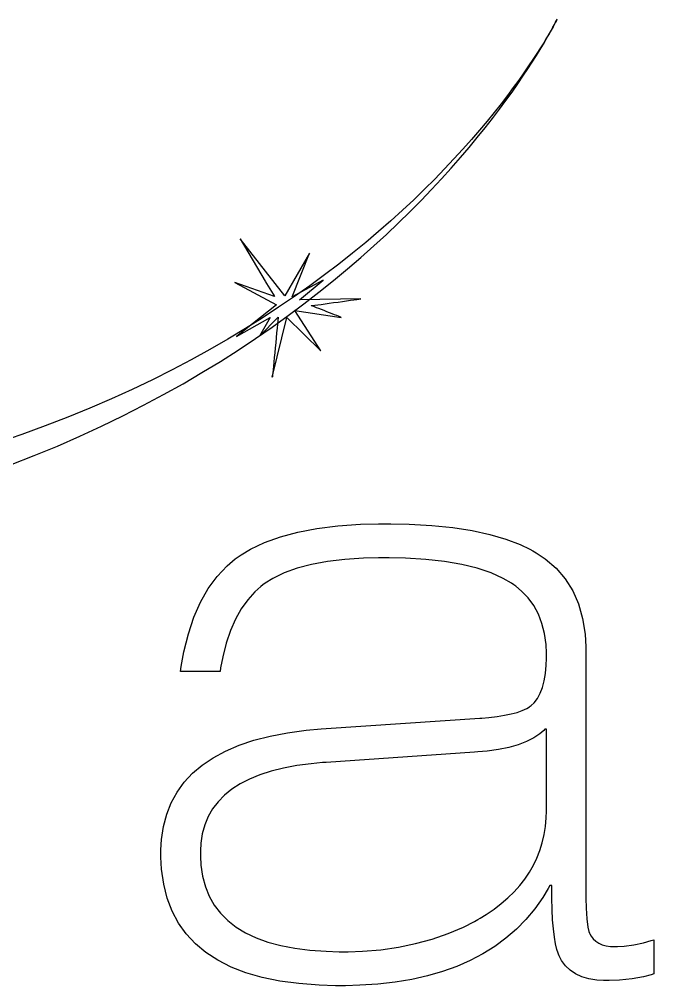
# Model space of a CAD drawing. Extents: x 0 to 4927, y 0 to 1434.
# Drawn here: x 1840 to 2411, y 485 to 1356 of the extents above; entities that cross this region are included whole.
import ezdxf

# ---------------------------------------------------------------- set-up
doc = ezdxf.new("R2010")
doc.units = 0
doc.layers.get('0').update_dxf_attribs({"linetype": 'CONTINUOUS'})

msp = doc.modelspace()

# ---------------------------------------------------------------- linework, layer by layer
at = {"color": 0}
for p, q in [((2320.59, 1349.03), (2321.94, 1351.57)), ((2322.01, 1351.84), (2320.7, 1349.45)), ((2321.94, 1351.57), (2322.98, 1353.58)), ((2323.02, 1353.74), (2322.01, 1351.84)), ((2322.98, 1353.58), (2323.72, 1355.04)), ((2323.74, 1355.11), (2323.02, 1353.74)), ((2323.72, 1355.04), (2324.16, 1355.92)), ((2324.16, 1355.94), (2323.74, 1355.11)), ((2324.3, 1356.22), (2324.16, 1355.94)), ((2324.16, 1355.92), (2324.3, 1356.22)), ((2324.3, 1356.22), (2324.3, 1356.22)), ((2324.3, 1356.22), (2324.3, 1356.22)), ((2314.61, 1338.36), (2316.93, 1342.4)), ((2317.15, 1343.22), (2314.91, 1339.42)), ((2316.93, 1342.4), (2318.92, 1345.96)), ((2319.08, 1346.57), (2317.15, 1343.22)), ((2318.92, 1345.96), (2320.59, 1349.03)), ((2320.7, 1349.45), (2319.08, 1346.57)), ((2308.99, 1328.89), (2311.97, 1333.85)), ((2312.34, 1335.18), (2309.44, 1330.52)), ((2311.97, 1333.85), (2314.61, 1338.36)), ((2314.91, 1339.42), (2312.34, 1335.18)), ((2306.21, 1325.45), (2302.64, 1320)), ((2305.67, 1323.5), (2308.99, 1328.89)), ((2309.44, 1330.52), (2306.21, 1325.45)), ((2297.98, 1311.5), (2302, 1317.7)), ((2302.64, 1320), (2298.73, 1314.18)), ((2302, 1317.7), (2305.67, 1323.5)), ((2294.47, 1308), (2289.86, 1301.49)), ((2293.6, 1304.93), (2297.98, 1311.5)), ((2298.73, 1314.18), (2294.47, 1308)), ((2283.75, 1290.71), (2288.86, 1297.99)), ((2289.86, 1301.49), (2284.88, 1294.66)), ((2288.86, 1297.99), (2293.6, 1304.93)), ((2278.27, 1283.1), (2283.75, 1290.71)), ((2284.88, 1294.66), (2279.54, 1287.52)), ((2273.83, 1280.09), (2267.74, 1272.4)), ((2272.4, 1275.19), (2278.27, 1283.1)), ((2279.54, 1287.52), (2273.83, 1280.09)), ((2267.74, 1272.4), (2261.27, 1264.44)), ((2266.16, 1266.98), (2272.4, 1275.19)), ((2261.27, 1264.44), (2254.42, 1256.26)), ((2259.53, 1258.5), (2266.16, 1266.98)), ((2254.42, 1256.26), (2247.17, 1247.85)), ((2252.5, 1249.76), (2259.53, 1258.5)), ((2247.17, 1247.85), (2239.52, 1239.23)), ((2245.07, 1240.78), (2252.5, 1249.76)), ((2239.52, 1239.23), (2231.47, 1230.43)), ((2237.24, 1231.59), (2245.07, 1240.78)), ((2231.47, 1230.43), (2223.02, 1221.45)), ((2228.99, 1222.18), (2237.24, 1231.59)), ((2223.02, 1221.45), (2214.15, 1212.32)), ((2220.33, 1212.6), (2228.99, 1222.18)), ((2214.15, 1212.32), (2204.85, 1203.05)), ((2211.25, 1202.84), (2220.33, 1212.6)), ((2204.85, 1203.05), (2195.14, 1193.66)), ((2201.75, 1192.93), (2211.25, 1202.84)), ((2195.14, 1193.66), (2184.99, 1184.17)), ((2191.81, 1182.88), (2201.75, 1192.93)), ((2184.99, 1184.17), (2174.41, 1174.58)), ((2181.43, 1172.72), (2191.81, 1182.88)), ((2174.41, 1174.58), (2163.39, 1164.93)), ((2170.62, 1162.46), (2181.43, 1172.72)), ((2078.97, 1107.04), (2038.84, 1158.32)), ((2038.84, 1158.32), (2061.28, 1120.25)), ((2163.39, 1164.93), (2151.92, 1155.22)), ((2159.35, 1152.12), (2170.62, 1162.46)), ((2151.92, 1155.22), (2140.01, 1145.46)), ((2147.64, 1141.71), (2159.35, 1152.12)), ((2101.15, 1145.43), (2078.97, 1107.04)), ((2085.68, 1106.3), (2101.15, 1145.43)), ((2140.01, 1145.46), (2127.63, 1135.69)), ((2135.46, 1131.25), (2147.64, 1141.71)), ((2127.63, 1135.69), (2114.79, 1125.91)), ((2114.79, 1125.91), (2101.49, 1116.14)), ((2122.83, 1120.76), (2135.46, 1131.25)), ((2069.75, 1106.54), (2033.86, 1119.01)), ((2033.86, 1119.01), (2071.5, 1099.07)), ((2061.28, 1120.25), (2061.28, 1120.25)), ((2061.28, 1120.25), (2061.61, 1119.67)), ((2061.61, 1119.67), (2062.57, 1118.12)), ((2062.57, 1118.12), (2063.94, 1115.92)), ((2063.94, 1115.92), (2065.52, 1113.4)), ((2113.62, 1121.25), (2085.68, 1106.3)), ((2101.49, 1116.14), (2087.71, 1106.4)), ((2092.18, 1103.31), (2113.62, 1121.25)), ((2109.72, 1110.27), (2122.83, 1120.76)), ((2065.52, 1113.4), (2067.1, 1110.88)), ((2067.1, 1110.88), (2068.47, 1108.68)), ((2068.47, 1108.68), (2069.43, 1107.13)), ((2069.43, 1107.13), (2069.75, 1106.54)), ((2069.75, 1106.54), (2069.75, 1106.54)), ((2087.71, 1106.4), (2073.45, 1096.7)), ((2096.14, 1099.77), (2109.72, 1110.27)), ((2071.5, 1099.07), (2035.35, 1070.41)), ((2082.08, 1089.3), (2096.14, 1099.77)), ((2147.52, 1104.3), (2092.18, 1103.31)), ((2102.82, 1098.21), (2103.15, 1098.25)), ((2102.96, 1098.17), (2102.82, 1098.21)), ((2103.36, 1098.02), (2102.96, 1098.17)), ((2103.15, 1098.25), (2104.13, 1098.37)), ((2104.38, 1097.64), (2103.36, 1098.02)), ((2104.13, 1098.37), (2106.14, 1098.64)), ((2105.83, 1097.09), (2104.38, 1097.64)), ((2106.14, 1098.64), (2108.75, 1098.98)), ((2108.75, 1098.98), (2111.85, 1099.4)), ((2111.85, 1099.4), (2115.34, 1099.88)), ((2115.34, 1099.88), (2119.1, 1100.39)), ((2119.1, 1100.39), (2123.02, 1100.92)), ((2123.02, 1100.92), (2126.99, 1101.47)), ((2126.99, 1101.47), (2130.9, 1102.01)), ((2130.9, 1102.01), (2134.65, 1102.53)), ((2134.65, 1102.53), (2138.13, 1103.01)), ((2138.13, 1103.01), (2141.22, 1103.43)), ((2141.22, 1103.43), (2143.81, 1103.79)), ((2143.81, 1103.79), (2145.8, 1104.06)), ((2145.8, 1104.06), (2147.07, 1104.24)), ((2147.07, 1104.24), (2147.52, 1104.3)), ((2147.52, 1104.3), (2147.52, 1104.3)), ((2073.45, 1096.7), (2058.71, 1087.07)), ((2067.54, 1078.87), (2082.08, 1089.3)), ((2111.55, 1057.63), (2088.1, 1093.73)), ((2088.1, 1093.73), (2129.82, 1087.68)), ((2107.63, 1096.39), (2105.83, 1097.09)), ((2109.7, 1095.59), (2107.63, 1096.39)), ((2111.98, 1094.7), (2109.7, 1095.59)), ((2114.38, 1093.76), (2111.98, 1094.7)), ((2116.84, 1092.79), (2114.38, 1093.76)), ((2119.29, 1091.83), (2116.84, 1092.79)), ((2121.64, 1090.9), (2119.29, 1091.83)), ((2123.84, 1090.04), (2121.64, 1090.9)), ((2125.8, 1089.27), (2123.84, 1090.04)), ((2127.44, 1088.62), (2125.8, 1089.27)), ((2128.71, 1088.12), (2127.44, 1088.62)), ((2035.35, 1070.41), (2065.76, 1087.6)), ((2058.71, 1087.07), (2043.48, 1077.51)), ((2056.08, 1070.62), (2072.99, 1087.85)), ((2065.76, 1087.6), (2056.08, 1070.62)), ((2067.76, 1033.77), (2080.72, 1087.6)), ((2072.43, 1081.67), (2072.07, 1077.87)), ((2072.74, 1085.03), (2072.43, 1081.67)), ((2072.93, 1087.15), (2072.74, 1085.03)), ((2072.99, 1087.85), (2072.93, 1087.15)), ((2080.72, 1087.6), (2111.55, 1057.63)), ((2129.53, 1087.79), (2128.71, 1088.12)), ((2129.82, 1087.68), (2129.53, 1087.79)), ((2129.82, 1087.68), (2129.82, 1087.68)), ((2043.48, 1077.51), (2027.75, 1068.05)), ((2052.5, 1068.49), (2067.54, 1078.87)), ((2071.68, 1073.74), (2071.26, 1069.36)), ((2072.07, 1077.87), (2071.68, 1073.74)), ((2027.75, 1068.05), (2011.53, 1058.69)), ((2036.98, 1058.19), (2052.5, 1068.49)), ((2070.82, 1064.84), (2070.37, 1060.28)), ((2071.26, 1069.36), (2070.82, 1064.84)), ((2011.53, 1058.69), (1994.8, 1049.46)), ((2020.95, 1047.98), (2036.98, 1058.19)), ((2069.93, 1055.78), (2069.51, 1051.43)), ((2070.37, 1060.28), (2069.93, 1055.78)), ((1994.8, 1049.46), (1977.56, 1040.38)), ((2004.41, 1037.88), (2020.95, 1047.98)), ((2069.1, 1047.34), (2068.73, 1043.6)), ((2069.51, 1051.43), (2069.1, 1047.34)), ((1977.56, 1040.38), (1959.8, 1031.45)), ((1987.37, 1027.91), (2004.41, 1037.88)), ((2068.14, 1037.61), (2067.93, 1035.54)), ((2068.41, 1040.33), (2068.14, 1037.61)), ((2068.73, 1043.6), (2068.41, 1040.33)), ((1959.8, 1031.45), (1941.52, 1022.7)), ((1969.81, 1018.08), (1987.37, 1027.91)), ((2067.8, 1034.22), (2067.76, 1033.77)), ((2067.76, 1033.77), (2067.76, 1033.77)), ((2067.93, 1035.54), (2067.8, 1034.22)), ((1941.52, 1022.7), (1922.72, 1014.15)), ((1922.72, 1014.15), (1903.38, 1005.8)), ((1951.73, 1008.42), (1969.81, 1018.08)), ((1903.38, 1005.8), (1883.51, 997.68)), ((1933.12, 998.926), (1951.73, 1008.42)), ((1883.51, 997.68), (1863.09, 989.803)), ((1913.97, 989.633), (1933.12, 998.926)), ((1863.09, 989.803), (1842.12, 982.186)), ((1894.3, 980.553), (1913.97, 989.633)), ((1842.12, 982.186), (1820.6, 974.845)), ((1874.08, 971.705), (1894.3, 980.553)), ((1853.3, 963.108), (1874.08, 971.705)), ((1831.98, 954.775), (1853.3, 963.108)), ((2090.76, 894.235), (2108.02, 897.498)), ((2108.02, 897.498), (2126.8, 899.827)), ((2126.8, 899.827), (2147.1, 901.224)), ((2147.1, 901.224), (2163.47, 901.689)), ((2163.47, 901.689), (2168.93, 901.689)), ((2168.93, 901.689), (2174.43, 901.689)), ((2174.43, 901.689), (2190.95, 901.308)), ((2190.95, 901.308), (2211.45, 900.162)), ((2211.45, 900.162), (2230.42, 898.25)), ((2230.42, 898.25), (2247.89, 895.572)), ((2060.79, 884.911), (2075.01, 890.041)), ((2075.01, 890.041), (2090.76, 894.235)), ((2247.89, 895.572), (2263.82, 892.133)), ((2263.82, 892.133), (2278.25, 887.924)), ((2048.09, 878.847), (2060.79, 884.911)), ((2278.25, 887.924), (2291.15, 882.953)), ((2291.15, 882.953), (2299.77, 878.801)), ((2034.3, 869.989), (2036.9, 871.851)), ((2036.9, 871.851), (2039.58, 873.767)), ((2039.58, 873.767), (2048.09, 878.847)), ((2163.59, 871.086), (2149.9, 870.705)), ((2168.16, 871.086), (2163.59, 871.086)), ((2173.09, 871.086), (2168.16, 871.086)), ((2187.9, 870.705), (2173.09, 871.086)), ((2299.77, 878.801), (2302.53, 877.214)), ((2302.53, 877.214), (2305.44, 875.584)), ((2305.44, 875.584), (2313.74, 869.943)), ((2018.03, 854.209), (2026.97, 863.713)), ((2026.97, 863.713), (2034.3, 869.989)), ((2103.1, 864.965), (2090.16, 861.522)), ((2117.37, 867.643), (2103.1, 864.965)), ((2132.97, 869.555), (2117.37, 867.643)), ((2149.9, 870.705), (2132.97, 869.555)), ((2206.19, 869.555), (2187.9, 870.705)), ((2223.03, 867.643), (2206.19, 869.555)), ((2238.42, 864.965), (2223.03, 867.643)), ((2252.37, 861.522), (2238.42, 864.965)), ((2313.74, 869.943), (2323.47, 861.522)), ((2010.07, 843.34), (2018.03, 854.209)), ((2078.54, 857.313), (2068.25, 852.343)), ((2090.16, 861.522), (2078.54, 857.313)), ((2264.87, 857.313), (2252.37, 861.522)), ((2275.92, 852.343), (2264.87, 857.313)), ((2323.47, 861.522), (2331.69, 851.958)), ((2057.4, 845.167), (2052.1, 840.37)), ((2059.29, 846.61), (2057.4, 845.167)), ((2061.43, 848.184), (2059.29, 846.61)), ((2068.25, 852.343), (2061.43, 848.184)), ((2283.23, 848.191), (2275.92, 852.343)), ((2285.53, 846.61), (2283.23, 848.191)), ((2287.33, 845.344), (2285.53, 846.61)), ((2292.41, 841.086), (2287.33, 845.344)), ((2331.69, 851.958), (2338.42, 841.244)), ((2003.11, 831.113), (2010.07, 843.34)), ((2052.1, 840.37), (2045.58, 833.124)), ((2298.37, 834.842), (2292.41, 841.086)), ((2338.42, 841.244), (2343.65, 829.388)), ((1997.14, 817.517), (2003.11, 831.113)), ((2045.58, 833.124), (2039.74, 824.876)), ((2303.41, 827.885), (2298.37, 834.842)), ((2307.54, 820.208), (2303.41, 827.885)), ((2343.65, 829.388), (2347.39, 816.381)), ((2039.74, 824.876), (2034.58, 815.619)), ((2310.75, 811.812), (2307.54, 820.208)), ((1992.15, 802.559), (1997.14, 817.517)), ((2034.58, 815.619), (2030.08, 805.36)), ((2313.04, 802.703), (2310.75, 811.812)), ((2347.39, 816.381), (2349.64, 802.227)), ((1988.16, 786.239), (1992.15, 802.559)), ((2030.08, 805.36), (2026.27, 794.096)), ((2314.41, 792.875), (2313.04, 802.703)), ((2349.64, 802.227), (2350.39, 790.751)), ((2026.27, 794.096), (2023.13, 781.826)), ((2314.87, 784.966), (2314.41, 792.875)), ((1985.76, 772.996), (1988.16, 786.239)), ((2314.87, 782.327), (2314.87, 784.966)), ((2350.39, 790.751), (2350.39, 786.927)), ((2350.39, 786.927), (2350.39, 567.327)), ((2023.13, 781.826), (2021.19, 771.888)), ((2314.64, 774.259), (2314.87, 780.309)), ((2314.87, 780.309), (2314.87, 782.327)), ((1985.16, 768.555), (1985.76, 772.996)), ((2020.67, 768.555), (1985.16, 768.555)), ((2021.19, 771.888), (2020.67, 768.555)), ((2312.81, 760.197), (2313.96, 766.882)), ((2313.96, 766.882), (2314.64, 774.259)), ((2311.21, 754.211), (2312.81, 760.197)), ((2306.63, 744.312), (2309.15, 748.915)), ((2309.15, 748.915), (2311.21, 754.211)), ((2301.14, 737.909), (2303.65, 740.403)), ((2303.65, 740.403), (2306.63, 744.312)), ((2283.02, 730.299), (2288.37, 731.732)), ((2288.37, 731.732), (2293.01, 733.358)), ((2293.01, 733.358), (2296.96, 735.175)), ((2296.96, 735.175), (2299.44, 736.625)), ((2299.44, 736.625), (2300.21, 737.186)), ((2300.21, 737.186), (2301.14, 737.909)), ((2116.43, 717.296), (2254.65, 726.482)), ((2254.65, 726.482), (2256.68, 726.62)), ((2256.68, 726.62), (2262.79, 727.149)), ((2262.79, 727.149), (2270.23, 728.01)), ((2270.23, 728.01), (2276.98, 729.061)), ((2276.98, 729.061), (2283.02, 730.299)), ((2081.5, 713.363), (2098.38, 715.691)), ((2098.38, 715.691), (2111.91, 716.993)), ((2111.91, 716.993), (2116.43, 717.296)), ((2312.29, 715.402), (2308.8, 712.354)), ((2313.33, 716.53), (2312.29, 715.402)), ((2314.87, 716.53), (2313.33, 716.53)), ((2314.87, 644.606), (2314.87, 716.53)), ((2037.84, 702.035), (2051.23, 706.533)), ((2051.23, 706.533), (2065.78, 710.307)), ((2065.78, 710.307), (2081.5, 713.363)), ((2296.83, 705.365), (2289.4, 702.557)), ((2303.29, 708.632), (2296.83, 705.365)), ((2308.8, 712.354), (2303.29, 708.632)), ((2014.55, 690.869), (2025.61, 696.814)), ((2025.61, 696.814), (2037.84, 702.035)), ((2261.31, 696.856), (2252.84, 696.048)), ((2271.63, 698.302), (2261.31, 696.856)), ((2281, 700.2), (2271.63, 698.302)), ((2289.4, 702.557), (2281, 700.2)), ((2004.66, 684.198), (2014.55, 690.869)), ((2250.02, 695.865), (2116.43, 686.689)), ((2252.84, 696.048), (2250.02, 695.865)), ((1995.93, 676.808), (2004.66, 684.198)), ((2077.85, 681.478), (2066.77, 678.699)), ((2089.82, 683.733), (2077.85, 681.478)), ((2102.68, 685.472), (2089.82, 683.733)), ((2112.99, 686.46), (2102.68, 685.472)), ((2116.43, 686.689), (2112.99, 686.46)), ((1988.36, 668.694), (1995.93, 676.808)), ((2047.26, 671.583), (2038.83, 667.247)), ((2056.57, 675.4), (2047.26, 671.583)), ((2066.77, 678.699), (2056.57, 675.4)), ((1981.96, 659.857), (1988.36, 668.694)), ((2031.29, 662.39), (2024.64, 657.01)), ((2038.83, 667.247), (2031.29, 662.39)), ((1976.72, 650.296), (1981.96, 659.857)), ((2024.64, 657.01), (2018.88, 651.115)), ((1972.64, 640.009), (1976.72, 650.296)), ((2014, 644.698), (2010.01, 637.759)), ((2018.88, 651.115), (2014, 644.698)), ((2314.87, 642.627), (2314.87, 644.606)), ((1969.73, 629.003), (1972.64, 640.009)), ((2010.01, 637.759), (2006.91, 630.305)), ((2313.91, 628.989), (2314.63, 636.686)), ((2314.63, 636.686), (2314.87, 642.627)), ((1967.98, 617.269), (1969.73, 629.003)), ((2006.91, 630.305), (2004.69, 622.328)), ((2312.7, 621.524), (2313.91, 628.989)), ((2004.69, 622.328), (2003.36, 613.83)), ((2311.01, 614.285), (2312.7, 621.524)), ((1967.4, 607.928), (1967.98, 617.269)), ((2003.36, 613.83), (2002.92, 607.067)), ((2308.84, 607.272), (2311.01, 614.285)), ((1967.4, 604.813), (1967.4, 607.928)), ((1967.4, 601.2), (1967.4, 604.813)), ((1968.03, 590.359), (1967.4, 601.2)), ((2002.92, 607.067), (2002.92, 604.813)), ((2002.92, 604.813), (2002.92, 602.128)), ((2002.92, 602.128), (2003.42, 594.064)), ((2306.18, 600.484), (2308.84, 607.272)), ((2003.42, 594.064), (2004.93, 584.009)), ((2299.43, 587.597), (2303.05, 593.926)), ((2303.05, 593.926), (2306.18, 600.484)), ((1969.94, 576.838), (1968.03, 590.359)), ((2004.93, 584.009), (2007.45, 574.65)), ((2295.32, 581.494), (2299.43, 587.597)), ((1973.1, 564.25), (1969.94, 576.838)), ((2285.67, 569.969), (2290.74, 575.617)), ((2290.74, 575.617), (2295.32, 581.494)), ((2317.96, 575.737), (2316.43, 572.95)), ((2319.5, 575.737), (2317.96, 575.737)), ((2319.5, 572.901), (2319.5, 575.737)), ((2007.45, 574.65), (2010.97, 565.983)), ((2280.12, 564.547), (2285.67, 569.969)), ((2316.43, 572.95), (2311.43, 564.804)), ((2319.6, 564.392), (2319.5, 572.901)), ((2350.39, 567.327), (2350.39, 564.349)), ((1977.53, 552.595), (1973.1, 564.25)), ((2010.97, 565.983), (2015.51, 558.006)), ((2015.51, 558.006), (2021.05, 550.728)), ((2267.57, 554.383), (2274.09, 559.35)), ((2274.09, 559.35), (2280.12, 564.547)), ((2311.43, 564.804), (2304.21, 554.577)), ((2319.89, 554.076), (2319.6, 564.392)), ((2350.39, 564.349), (2350.58, 555.413)), ((1983.24, 541.87), (1977.53, 552.595)), ((2021.05, 550.728), (2027.6, 544.139)), ((2255, 546.213), (2260.58, 549.645)), ((2260.58, 549.645), (2267.57, 554.383)), ((2304.21, 554.577), (2296.28, 545.056)), ((2320.37, 544.784), (2319.89, 554.076)), ((2350.58, 555.413), (2351.16, 545.705)), ((1990.2, 532.077), (1983.24, 541.87)), ((2027.6, 544.139), (2035.15, 538.244)), ((2239.89, 538.314), (2249.86, 543.31)), ((2249.86, 543.31), (2253.1, 545.13)), ((2253.1, 545.13), (2255, 546.213)), ((2296.28, 545.056), (2287.65, 536.236)), ((2321.04, 536.522), (2320.37, 544.784)), ((2351.16, 545.705), (2352.13, 538.194)), ((1998.44, 523.219), (1990.2, 532.077)), ((2035.15, 538.244), (2043.72, 533.044)), ((2043.72, 533.044), (2053.29, 528.539)), ((2211.8, 527.41), (2226.12, 532.409)), ((2226.12, 532.409), (2239.89, 538.314)), ((2287.65, 536.236), (2278.33, 528.126)), ((2321.91, 529.29), (2321.04, 536.522)), ((2352.13, 538.194), (2353.01, 534.166)), ((2353.01, 534.166), (2353.49, 532.888)), ((2353.49, 532.888), (2353.81, 532.148)), ((2353.81, 532.148), (2355.02, 530.02)), ((2007.94, 515.295), (1998.44, 523.219)), ((2053.29, 528.539), (2063.87, 524.725)), ((2063.87, 524.725), (2075.46, 521.603)), ((2181.5, 520.143), (2196.93, 523.321)), ((2196.93, 523.321), (2211.8, 527.41)), ((2278.33, 528.126), (2268.3, 520.718)), ((2322.98, 523.085), (2321.91, 529.29)), ((2324.23, 517.91), (2322.98, 523.085)), ((2355.02, 530.02), (2356.95, 527.537)), ((2356.95, 527.537), (2359.27, 525.434)), ((2359.27, 525.434), (2361.97, 523.713)), ((2361.97, 523.713), (2365.06, 522.376)), ((2393.44, 522.182), (2402.27, 524.09)), ((2402.27, 524.09), (2409.13, 526.027)), ((2409.13, 526.027), (2411.39, 526.771)), ((2411.39, 526.771), (2411.39, 496.168)), ((2018.7, 508.3), (2007.94, 515.295)), ((2075.46, 521.603), (2088.05, 519.176)), ((2088.05, 519.176), (2101.65, 517.444)), ((2101.65, 517.444), (2116.26, 516.403)), ((2116.26, 516.403), (2127.97, 516.057)), ((2127.97, 516.057), (2131.87, 516.057)), ((2131.87, 516.057), (2136.15, 516.057)), ((2136.15, 516.057), (2148.97, 516.513)), ((2148.97, 516.513), (2165.51, 517.871)), ((2165.51, 517.871), (2181.5, 520.143)), ((2257.58, 514.018), (2246.15, 508.025)), ((2268.3, 520.718), (2257.58, 514.018)), ((2325.26, 514.77), (2324.23, 517.91)), ((2325.69, 513.761), (2325.26, 514.77)), ((2326.25, 512.329), (2325.69, 513.761)), ((2365.06, 522.376), (2368.53, 521.42)), ((2368.53, 521.42), (2372.4, 520.848)), ((2372.4, 520.848), (2375.58, 520.658)), ((2375.58, 520.658), (2376.65, 520.658)), ((2376.65, 520.658), (2378.71, 520.658)), ((2378.71, 520.658), (2384.9, 521.039)), ((2384.9, 521.039), (2393.44, 522.182)), ((2030.74, 502.239), (2018.7, 508.3)), ((2246.15, 508.025), (2234.03, 502.733)), ((2328.38, 508.201), (2326.25, 512.329)), ((2331.82, 503.386), (2328.38, 508.201)), ((2044.04, 497.11), (2030.74, 502.239)), ((2058.61, 492.912), (2044.04, 497.11)), ((2221.2, 498.147), (2207.68, 494.27)), ((2234.03, 502.733), (2221.2, 498.147)), ((2336, 499.308), (2331.82, 503.386)), ((2340.94, 495.97), (2336, 499.308)), ((2074.45, 489.648), (2058.61, 492.912)), ((2091.55, 487.317), (2074.45, 489.648)), ((2178.53, 488.625), (2162.91, 486.862)), ((2193.45, 491.095), (2178.53, 488.625)), ((2207.68, 494.27), (2193.45, 491.095)), ((2346.62, 493.374), (2340.94, 495.97)), ((2353.05, 491.522), (2346.62, 493.374)), ((2360.23, 490.411), (2353.05, 491.522)), ((2366.18, 490.037), (2360.23, 490.411)), ((2368.16, 490.037), (2366.18, 490.037)), ((2371.29, 490.037), (2368.16, 490.037)), ((2380.7, 490.421), (2371.29, 490.037)), ((2392.09, 491.575), (2380.7, 490.421)), ((2402.32, 493.49), (2392.09, 491.575)), ((2409.17, 495.367), (2402.32, 493.49)), ((2411.39, 496.168), (2409.17, 495.367)), ((2109.92, 485.92), (2091.55, 487.317)), ((2124.65, 485.45), (2109.92, 485.92)), ((2129.56, 485.45), (2124.65, 485.45)), ((2133.82, 485.45), (2129.56, 485.45)), ((2146.58, 485.803), (2133.82, 485.45)), ((2162.91, 486.862), (2146.58, 485.803))]:
    msp.add_line(p, q, dxfattribs=at)

doc.saveas('drawing.dxf')
